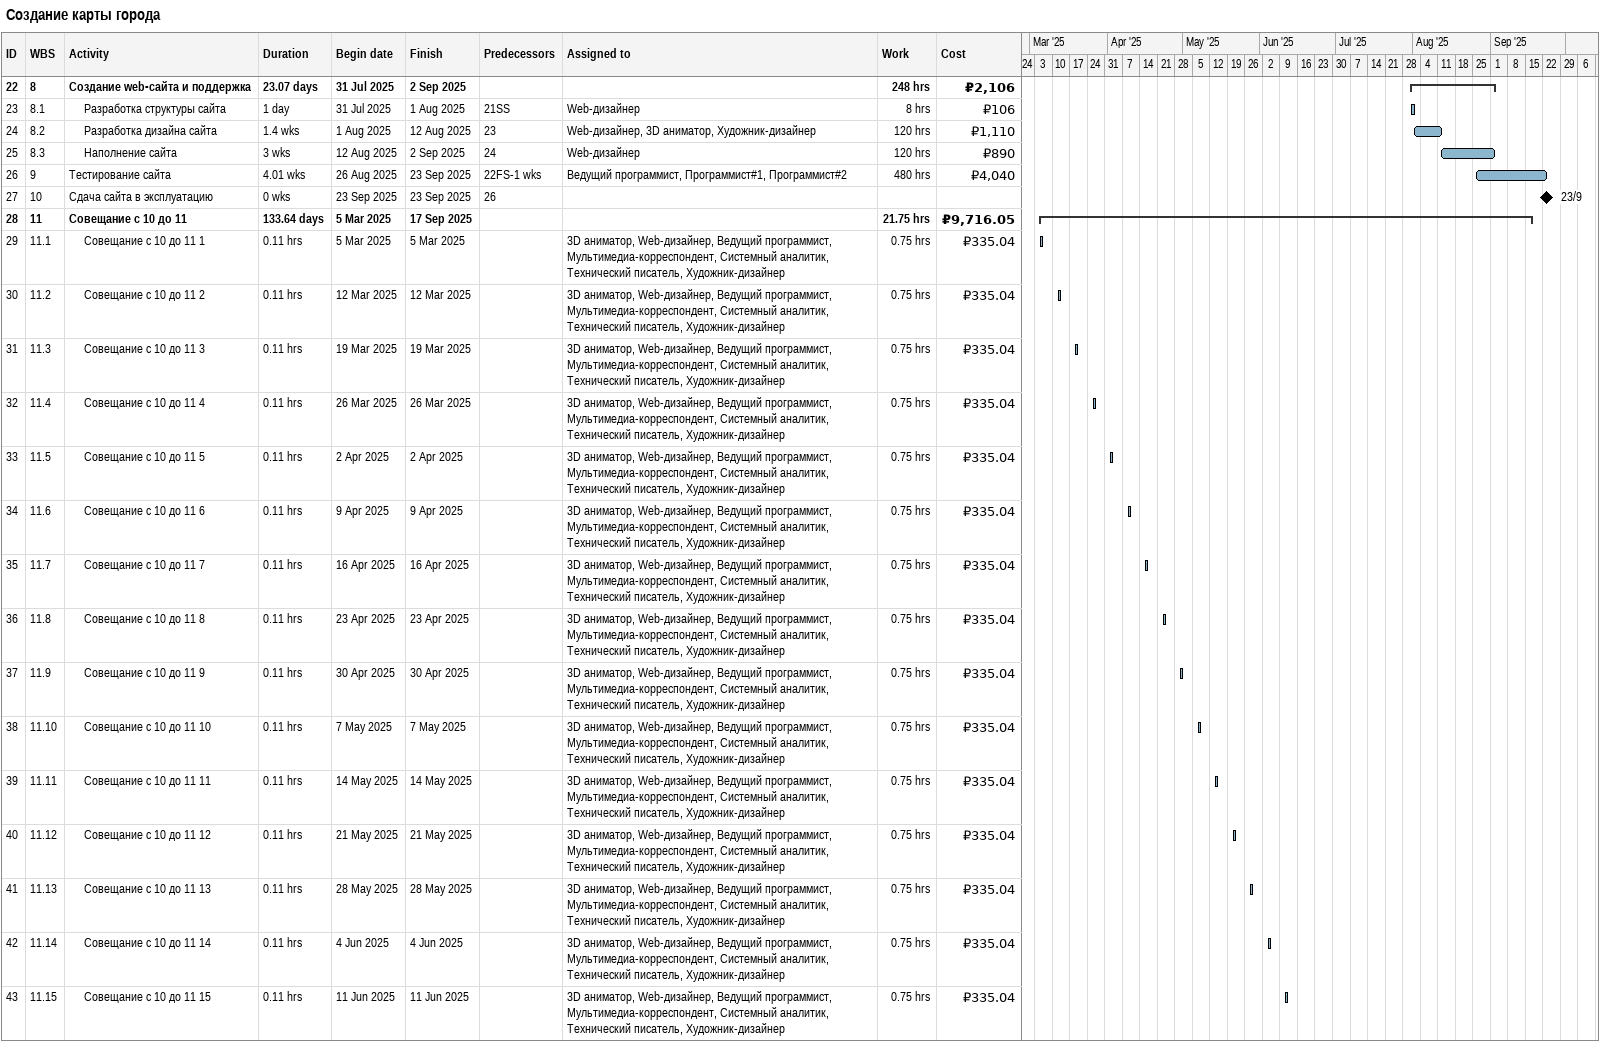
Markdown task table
Создание карты города

| ID | WBS | Task | Duration | Start | Finish | Predecessors | Resources | Work (h) | Cost (₽) |
|---|---|---|---|---|---|---|---|---|---|
| 22 | 8 | **Создание web-сайта и поддержка** | 23.07d | 2025-07-31 | 2025-09-02 |  |  | 248 | 2106 |
| 23 | 8.1 | Разработка структуры сайта | 1d | 2025-07-31 | 2025-08-01 | 21SS | Web-дизайнер | 8 | 106 |
| 24 | 8.2 | Разработка дизайна сайта | 1.4w | 2025-08-01 | 2025-08-12 | 23 | Web-дизайнер, 3D аниматор, Художник-дизайнер | 120 | 1110 |
| 25 | 8.3 | Наполнение сайта | 3w | 2025-08-12 | 2025-09-02 | 24 | Web-дизайнер | 120 | 890 |
| 26 | 9 | Тестирование сайта | 4.01w | 2025-08-26 | 2025-09-23 | 22FS-1w | Ведущий программист, Программист#1, Программист#2 | 480 | 4040 |
| 27 | 10 | Сдача сайта в эксплуатацию | 0w | 2025-09-23 | 2025-09-23 | 26 |  |  |  |
| 28 | 11 | **Совещание с 10 до 11** | 133.64d | 2025-03-05 | 2025-09-17 |  |  | 21.75 | 9716.05 |
| 29 | 11.1 | Совещание с 10 до 11 1 | 0.11h | 2025-03-05 | 2025-03-05 |  | 3D аниматор, Web-дизайнер, Ведущий программист, Мультимедиа-корреспондент, Системный аналитик, Технический писатель, Художник-дизайнер | 0.75 | 335.04 |
| 30 | 11.2 | Совещание с 10 до 11 2 | 0.11h | 2025-03-12 | 2025-03-12 |  | 3D аниматор, Web-дизайнер, Ведущий программист, Мультимедиа-корреспондент, Системный аналитик, Технический писатель, Художник-дизайнер | 0.75 | 335.04 |
| 31 | 11.3 | Совещание с 10 до 11 3 | 0.11h | 2025-03-19 | 2025-03-19 |  | 3D аниматор, Web-дизайнер, Ведущий программист, Мультимедиа-корреспондент, Системный аналитик, Технический писатель, Художник-дизайнер | 0.75 | 335.04 |
| 32 | 11.4 | Совещание с 10 до 11 4 | 0.11h | 2025-03-26 | 2025-03-26 |  | 3D аниматор, Web-дизайнер, Ведущий программист, Мультимедиа-корреспондент, Системный аналитик, Технический писатель, Художник-дизайнер | 0.75 | 335.04 |
| 33 | 11.5 | Совещание с 10 до 11 5 | 0.11h | 2025-04-02 | 2025-04-02 |  | 3D аниматор, Web-дизайнер, Ведущий программист, Мультимедиа-корреспондент, Системный аналитик, Технический писатель, Художник-дизайнер | 0.75 | 335.04 |
| 34 | 11.6 | Совещание с 10 до 11 6 | 0.11h | 2025-04-09 | 2025-04-09 |  | 3D аниматор, Web-дизайнер, Ведущий программист, Мультимедиа-корреспондент, Системный аналитик, Технический писатель, Художник-дизайнер | 0.75 | 335.04 |
| 35 | 11.7 | Совещание с 10 до 11 7 | 0.11h | 2025-04-16 | 2025-04-16 |  | 3D аниматор, Web-дизайнер, Ведущий программист, Мультимедиа-корреспондент, Системный аналитик, Технический писатель, Художник-дизайнер | 0.75 | 335.04 |
| 36 | 11.8 | Совещание с 10 до 11 8 | 0.11h | 2025-04-23 | 2025-04-23 |  | 3D аниматор, Web-дизайнер, Ведущий программист, Мультимедиа-корреспондент, Системный аналитик, Технический писатель, Художник-дизайнер | 0.75 | 335.04 |
| 37 | 11.9 | Совещание с 10 до 11 9 | 0.11h | 2025-04-30 | 2025-04-30 |  | 3D аниматор, Web-дизайнер, Ведущий программист, Мультимедиа-корреспондент, Системный аналитик, Технический писатель, Художник-дизайнер | 0.75 | 335.04 |
| 38 | 11.10 | Совещание с 10 до 11 10 | 0.11h | 2025-05-07 | 2025-05-07 |  | 3D аниматор, Web-дизайнер, Ведущий программист, Мультимедиа-корреспондент, Системный аналитик, Технический писатель, Художник-дизайнер | 0.75 | 335.04 |
| 39 | 11.11 | Совещание с 10 до 11 11 | 0.11h | 2025-05-14 | 2025-05-14 |  | 3D аниматор, Web-дизайнер, Ведущий программист, Мультимедиа-корреспондент, Системный аналитик, Технический писатель, Художник-дизайнер | 0.75 | 335.04 |
| 40 | 11.12 | Совещание с 10 до 11 12 | 0.11h | 2025-05-21 | 2025-05-21 |  | 3D аниматор, Web-дизайнер, Ведущий программист, Мультимедиа-корреспондент, Системный аналитик, Технический писатель, Художник-дизайнер | 0.75 | 335.04 |
| 41 | 11.13 | Совещание с 10 до 11 13 | 0.11h | 2025-05-28 | 2025-05-28 |  | 3D аниматор, Web-дизайнер, Ведущий программист, Мультимедиа-корреспондент, Системный аналитик, Технический писатель, Художник-дизайнер | 0.75 | 335.04 |
| 42 | 11.14 | Совещание с 10 до 11 14 | 0.11h | 2025-06-04 | 2025-06-04 |  | 3D аниматор, Web-дизайнер, Ведущий программист, Мультимедиа-корреспондент, Системный аналитик, Технический писатель, Художник-дизайнер | 0.75 | 335.04 |
| 43 | 11.15 | Совещание с 10 до 11 15 | 0.11h | 2025-06-11 | 2025-06-11 |  | 3D аниматор, Web-дизайнер, Ведущий программист, Мультимедиа-корреспондент, Системный аналитик, Технический писатель, Художник-дизайнер | 0.75 | 335.04 |
